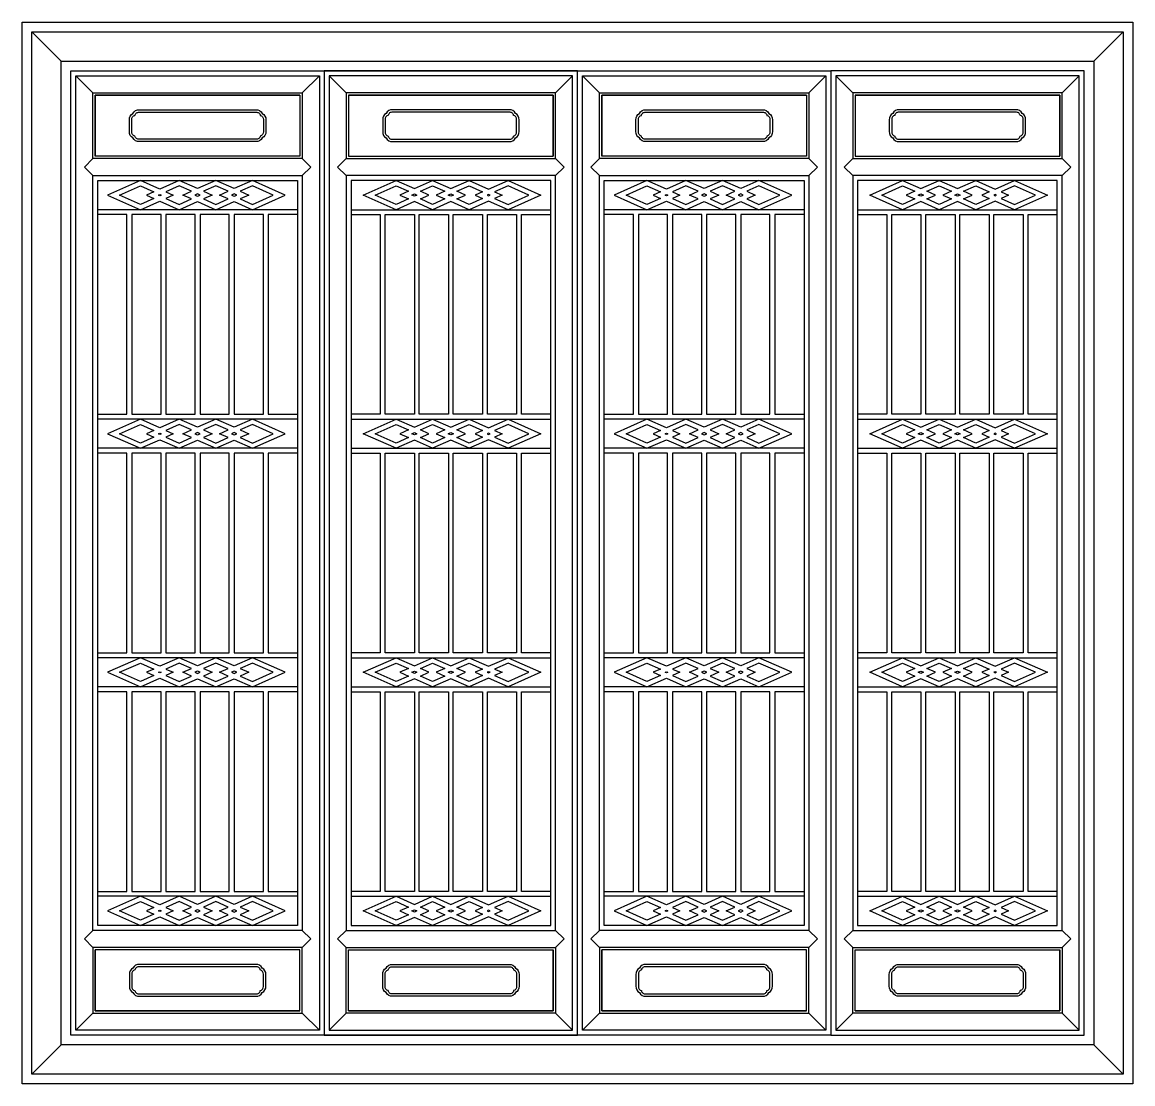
# Model space of a CAD drawing. Extents: x -66030 to 95157, y -13132 to 45879.
# Drawn here: x 37167 to 39219, y 14813 to 16775 of the extents above; entities that cross this region are included whole.
import ezdxf

# ---------------------------------------------------------------- set-up
doc = ezdxf.new("R2010")
doc.units = 0
doc.header["$LTSCALE"] = 100
doc.header["$MEASUREMENT"] = 0
for name, color, linetype in [('3', 11, 'CONTINUOUS'), ('4', 121, 'CONTINUOUS'), ('7', 105, 'CONTINUOUS')]:
    doc.layers.add(name, color=color, linetype=linetype)

# ---------------------------------------------------------------- blocks, each defined once
blk = doc.blocks.new('窗-039')
at = {"layer": '3'}
for p, q in [((20, 2160), (80, 2100)), ((2260, 2160), (2200, 2100)), ((145, 2035), (110, 2070)), ((610, 2070), (575, 2035)), ((630, 2070), (665, 2035)), ((1095, 2035), (1130, 2070)), ((1185, 2035), (1150, 2070)), ((1650, 2070), (1615, 2035)), ((1670, 2070), (1705, 2035)), ((2135, 2035), (2170, 2070)), ((150, 2030), (150, 1905)), ((570, 2030), (570, 1905)), ((670, 2030), (670, 1905)), ((1090, 2030), (1090, 1905)), ((1190, 2030), (1190, 1905)), ((1610, 2030), (1610, 1905)), ((1710, 2030), (1710, 1905)), ((2130, 2030), (2130, 1905)), ((145, 1900), (127.5, 1882.5)), ((575, 1900), (592.5, 1882.5)), ((665, 1900), (647.5, 1882.5)), ((1095, 1900), (1112.5, 1882.5)), ((1185, 1900), (1167.5, 1882.5)), ((1615, 1900), (1632.5, 1882.5)), ((1705, 1900), (1687.5, 1882.5)), ((2135, 1900), (2152.5, 1882.5)), ((145, 1865), (127.5, 1882.5)), ((575, 1865), (592.5, 1882.5)), ((665, 1865), (647.5, 1882.5)), ((1095, 1865), (1112.5, 1882.5)), ((1185, 1865), (1167.5, 1882.5)), ((1615, 1865), (1632.5, 1882.5)), ((1705, 1865), (1687.5, 1882.5)), ((2135, 1865), (2152.5, 1882.5)), ((565, 1795), (155, 1795)), ((675, 1795), (1085, 1795)), ((1605, 1795), (1195, 1795)), ((1715, 1795), (2125, 1795)), ((565, 1365), (155, 1365)), ((675, 1365), (1085, 1365)), ((1605, 1365), (1195, 1365)), ((1715, 1365), (2125, 1365)), ((565, 1305), (155, 1305)), ((675, 1305), (1085, 1305)), ((1605, 1305), (1195, 1305)), ((1715, 1305), (2125, 1305)), ((565, 875), (155, 875)), ((675, 875), (1085, 875)), ((1605, 875), (1195, 875)), ((1715, 875), (2125, 875)), ((565, 815), (155, 815)), ((675, 815), (1085, 815)), ((1605, 815), (1195, 815)), ((1715, 815), (2125, 815)), ((565, 385), (155, 385)), ((675, 385), (1085, 385)), ((1605, 385), (1195, 385)), ((1715, 385), (2125, 385)), ((145, 315), (127.5, 297.5)), ((145, 280), (127.5, 297.5)), ((592.5, 297.5), (575, 315)), ((575, 280), (592.5, 297.5)), ((647.5, 297.5), (665, 315)), ((665, 280), (647.5, 297.5)), ((1095, 315), (1112.5, 297.5)), ((1095, 280), (1112.5, 297.5)), ((1185, 315), (1167.5, 297.5)), ((1185, 280), (1167.5, 297.5)), ((1632.5, 297.5), (1615, 315)), ((1615, 280), (1632.5, 297.5)), ((1687.5, 297.5), (1705, 315)), ((1705, 280), (1687.5, 297.5)), ((2135, 315), (2152.5, 297.5)), ((2135, 280), (2152.5, 297.5)), ((150, 150), (150, 275)), ((570, 150), (570, 275)), ((670, 150), (670, 275)), ((1090, 150), (1090, 275)), ((1190, 150), (1190, 275)), ((1610, 150), (1610, 275)), ((1710, 150), (1710, 275)), ((2130, 150), (2130, 275)), ((145, 145), (110, 110)), ((610, 110), (575, 145)), ((630, 110), (665, 145)), ((1095, 145), (1130, 110)), ((1185, 145), (1150, 110)), ((1650, 110), (1615, 145)), ((1670, 110), (1705, 145)), ((2135, 145), (2170, 110)), ((80, 80), (20, 20)), ((2260, 20), (2200, 80))]:
    blk.add_line(p, q, dxfattribs=at)
for points in [[(20, 2160), (2260, 2160), (2260, 20), (20, 20)], [(80, 2100), (2200, 2100), (2200, 80), (80, 80)], [(322.5, 1855), (282.6, 1837.3), (242.6, 1855), (175.1, 1825), (242.6, 1795), (282.6, 1812.7), (322.5, 1795), (360, 1811.7), (397.5, 1795), (435, 1811.7), (472.5, 1795), (540, 1825), (472.5, 1855), (435, 1838.3), (397.5, 1855), (360, 1838.3)], [(917.5, 1855), (957.4, 1837.3), (997.4, 1855), (1064.9, 1825), (997.4, 1795), (957.4, 1812.7), (917.5, 1795), (880, 1811.7), (842.5, 1795), (805, 1811.7), (767.5, 1795), (700, 1825), (767.5, 1855), (805, 1838.3), (842.5, 1855), (880, 1838.3)], [(1362.5, 1855), (1322.6, 1837.3), (1282.6, 1855), (1215.1, 1825), (1282.6, 1795), (1322.6, 1812.7), (1362.5, 1795), (1400, 1811.7), (1437.5, 1795), (1475, 1811.7), (1512.5, 1795), (1580, 1825), (1512.5, 1855), (1475, 1838.3), (1437.5, 1855), (1400, 1838.3)], [(1957.5, 1855), (1997.4, 1837.3), (2037.4, 1855), (2104.9, 1825), (2037.4, 1795), (1997.4, 1812.7), (1957.5, 1795), (1920, 1811.7), (1882.5, 1795), (1845, 1811.7), (1807.5, 1795), (1740, 1825), (1807.5, 1855), (1845, 1838.3), (1882.5, 1855), (1920, 1838.3)], [(270.3, 1831.8), (255, 1825), (270.3, 1818.2), (242.6, 1805.9), (199.8, 1825), (242.6, 1844.1)], [(282.6, 1823.7), (279.6, 1825), (282.6, 1826.3), (285.5, 1825)], [(347.7, 1817.1), (330, 1825), (347.7, 1832.9), (322.5, 1844.1), (294.9, 1831.8), (310.1, 1825), (294.9, 1818.2), (322.5, 1805.9)], [(360, 1822.6), (365.4, 1825), (360, 1827.4), (354.6, 1825)], [(372.3, 1832.9), (390, 1825), (372.3, 1817.1), (397.5, 1805.9), (422.7, 1817.1), (405, 1825), (422.7, 1832.9), (397.5, 1844.1)], [(447.3, 1832.9), (465, 1825), (447.3, 1817.1), (472.5, 1805.9), (515.4, 1825), (472.5, 1844.1)], [(792.7, 1832.9), (775, 1825), (792.7, 1817.1), (767.5, 1805.9), (724.6, 1825), (767.5, 1844.1)], [(867.7, 1832.9), (850, 1825), (867.7, 1817.1), (842.5, 1805.9), (817.3, 1817.1), (835, 1825), (817.3, 1832.9), (842.5, 1844.1)], [(880, 1822.6), (874.6, 1825), (880, 1827.4), (885.4, 1825)], [(892.3, 1817.1), (910, 1825), (892.3, 1832.9), (917.5, 1844.1), (945.1, 1831.8), (929.9, 1825), (945.1, 1818.2), (917.5, 1805.9)], [(957.4, 1823.7), (960.4, 1825), (957.4, 1826.3), (954.5, 1825)], [(969.7, 1831.8), (985, 1825), (969.7, 1818.2), (997.4, 1805.9), (1040.2, 1825), (997.4, 1844.1)], [(1310.3, 1831.8), (1295, 1825), (1310.3, 1818.2), (1282.6, 1805.9), (1239.8, 1825), (1282.6, 1844.1)], [(1322.6, 1823.7), (1319.6, 1825), (1322.6, 1826.3), (1325.5, 1825)], [(1387.7, 1817.1), (1370, 1825), (1387.7, 1832.9), (1362.5, 1844.1), (1334.9, 1831.8), (1350.1, 1825), (1334.9, 1818.2), (1362.5, 1805.9)], [(1400, 1822.6), (1405.4, 1825), (1400, 1827.4), (1394.6, 1825)], [(1412.3, 1832.9), (1430, 1825), (1412.3, 1817.1), (1437.5, 1805.9), (1462.7, 1817.1), (1445, 1825), (1462.7, 1832.9), (1437.5, 1844.1)], [(1487.3, 1832.9), (1505, 1825), (1487.3, 1817.1), (1512.5, 1805.9), (1555.4, 1825), (1512.5, 1844.1)], [(1832.7, 1832.9), (1815, 1825), (1832.7, 1817.1), (1807.5, 1805.9), (1764.6, 1825), (1807.5, 1844.1)], [(1907.7, 1832.9), (1890, 1825), (1907.7, 1817.1), (1882.5, 1805.9), (1857.3, 1817.1), (1875, 1825), (1857.3, 1832.9), (1882.5, 1844.1)], [(1920, 1822.6), (1914.6, 1825), (1920, 1827.4), (1925.4, 1825)], [(1932.3, 1817.1), (1950, 1825), (1932.3, 1832.9), (1957.5, 1844.1), (1985.1, 1831.8), (1969.9, 1825), (1985.1, 1818.2), (1957.5, 1805.9)], [(1997.4, 1823.7), (2000.4, 1825), (1997.4, 1826.3), (1994.5, 1825)], [(2009.7, 1831.8), (2025, 1825), (2009.7, 1818.2), (2037.4, 1805.9), (2080.2, 1825), (2037.4, 1844.1)], [(285, 1375), (285, 1785), (225, 1785), (225, 1375)], [(355, 1375), (355, 1785), (295, 1785), (295, 1375)], [(425, 1375), (425, 1785), (365, 1785), (365, 1375)], [(495, 1375), (495, 1785), (435, 1785), (435, 1375)], [(745, 1375), (745, 1785), (805, 1785), (805, 1375)], [(815, 1375), (815, 1785), (875, 1785), (875, 1375)], [(885, 1375), (885, 1785), (945, 1785), (945, 1375)], [(955, 1375), (955, 1785), (1015, 1785), (1015, 1375)], [(1325, 1375), (1325, 1785), (1265, 1785), (1265, 1375)], [(1395, 1375), (1395, 1785), (1335, 1785), (1335, 1375)], [(1465, 1375), (1465, 1785), (1405, 1785), (1405, 1375)], [(1535, 1375), (1535, 1785), (1475, 1785), (1475, 1375)], [(1785, 1375), (1785, 1785), (1845, 1785), (1845, 1375)], [(1855, 1375), (1855, 1785), (1915, 1785), (1915, 1375)], [(1925, 1375), (1925, 1785), (1985, 1785), (1985, 1375)], [(1995, 1375), (1995, 1785), (2055, 1785), (2055, 1375)], [(322.5, 1365), (282.6, 1347.3), (242.6, 1365), (175.1, 1335), (242.6, 1305), (282.6, 1322.7), (322.5, 1305), (360, 1321.7), (397.5, 1305), (435, 1321.7), (472.5, 1305), (540, 1335), (472.5, 1365), (435, 1348.3), (397.5, 1365), (360, 1348.3)], [(270.3, 1341.8), (255, 1335), (270.3, 1328.2), (242.6, 1315.9), (199.8, 1335), (242.6, 1354.1)], [(347.7, 1327.1), (330, 1335), (347.7, 1342.9), (322.5, 1354.1), (294.9, 1341.8), (310.1, 1335), (294.9, 1328.2), (322.5, 1315.9)], [(372.3, 1342.9), (390, 1335), (372.3, 1327.1), (397.5, 1315.9), (422.7, 1327.1), (405, 1335), (422.7, 1342.9), (397.5, 1354.1)], [(447.3, 1342.9), (465, 1335), (447.3, 1327.1), (472.5, 1315.9), (515.4, 1335), (472.5, 1354.1)], [(917.5, 1365), (957.4, 1347.3), (997.4, 1365), (1064.9, 1335), (997.4, 1305), (957.4, 1322.7), (917.5, 1305), (880, 1321.7), (842.5, 1305), (805, 1321.7), (767.5, 1305), (700, 1335), (767.5, 1365), (805, 1348.3), (842.5, 1365), (880, 1348.3)], [(792.7, 1342.9), (775, 1335), (792.7, 1327.1), (767.5, 1315.9), (724.6, 1335), (767.5, 1354.1)], [(867.7, 1342.9), (850, 1335), (867.7, 1327.1), (842.5, 1315.9), (817.3, 1327.1), (835, 1335), (817.3, 1342.9), (842.5, 1354.1)], [(892.3, 1327.1), (910, 1335), (892.3, 1342.9), (917.5, 1354.1), (945.1, 1341.8), (929.9, 1335), (945.1, 1328.2), (917.5, 1315.9)], [(969.7, 1341.8), (985, 1335), (969.7, 1328.2), (997.4, 1315.9), (1040.2, 1335), (997.4, 1354.1)], [(1362.5, 1365), (1322.6, 1347.3), (1282.6, 1365), (1215.1, 1335), (1282.6, 1305), (1322.6, 1322.7), (1362.5, 1305), (1400, 1321.7), (1437.5, 1305), (1475, 1321.7), (1512.5, 1305), (1580, 1335), (1512.5, 1365), (1475, 1348.3), (1437.5, 1365), (1400, 1348.3)], [(1310.3, 1341.8), (1295, 1335), (1310.3, 1328.2), (1282.6, 1315.9), (1239.8, 1335), (1282.6, 1354.1)], [(1387.7, 1327.1), (1370, 1335), (1387.7, 1342.9), (1362.5, 1354.1), (1334.9, 1341.8), (1350.1, 1335), (1334.9, 1328.2), (1362.5, 1315.9)], [(1412.3, 1342.9), (1430, 1335), (1412.3, 1327.1), (1437.5, 1315.9), (1462.7, 1327.1), (1445, 1335), (1462.7, 1342.9), (1437.5, 1354.1)], [(1487.3, 1342.9), (1505, 1335), (1487.3, 1327.1), (1512.5, 1315.9), (1555.4, 1335), (1512.5, 1354.1)], [(1957.5, 1365), (1997.4, 1347.3), (2037.4, 1365), (2104.9, 1335), (2037.4, 1305), (1997.4, 1322.7), (1957.5, 1305), (1920, 1321.7), (1882.5, 1305), (1845, 1321.7), (1807.5, 1305), (1740, 1335), (1807.5, 1365), (1845, 1348.3), (1882.5, 1365), (1920, 1348.3)], [(1832.7, 1342.9), (1815, 1335), (1832.7, 1327.1), (1807.5, 1315.9), (1764.6, 1335), (1807.5, 1354.1)], [(1907.7, 1342.9), (1890, 1335), (1907.7, 1327.1), (1882.5, 1315.9), (1857.3, 1327.1), (1875, 1335), (1857.3, 1342.9), (1882.5, 1354.1)], [(1932.3, 1327.1), (1950, 1335), (1932.3, 1342.9), (1957.5, 1354.1), (1985.1, 1341.8), (1969.9, 1335), (1985.1, 1328.2), (1957.5, 1315.9)], [(2009.7, 1341.8), (2025, 1335), (2009.7, 1328.2), (2037.4, 1315.9), (2080.2, 1335), (2037.4, 1354.1)], [(282.6, 1333.7), (279.6, 1335), (282.6, 1336.3), (285.5, 1335)], [(360, 1332.6), (365.4, 1335), (360, 1337.4), (354.6, 1335)], [(880, 1332.6), (874.6, 1335), (880, 1337.4), (885.4, 1335)], [(957.4, 1333.7), (960.4, 1335), (957.4, 1336.3), (954.5, 1335)], [(1322.6, 1333.7), (1319.6, 1335), (1322.6, 1336.3), (1325.5, 1335)], [(1400, 1332.6), (1405.4, 1335), (1400, 1337.4), (1394.6, 1335)], [(1920, 1332.6), (1914.6, 1335), (1920, 1337.4), (1925.4, 1335)], [(1997.4, 1333.7), (2000.4, 1335), (1997.4, 1336.3), (1994.5, 1335)], [(285, 885), (285, 1295), (225, 1295), (225, 885)], [(355, 885), (355, 1295), (295, 1295), (295, 885)], [(425, 885), (425, 1295), (365, 1295), (365, 885)], [(495, 885), (495, 1295), (435, 1295), (435, 885)], [(745, 885), (745, 1295), (805, 1295), (805, 885)], [(815, 885), (815, 1295), (875, 1295), (875, 885)], [(885, 885), (885, 1295), (945, 1295), (945, 885)], [(955, 885), (955, 1295), (1015, 1295), (1015, 885)], [(1325, 885), (1325, 1295), (1265, 1295), (1265, 885)], [(1395, 885), (1395, 1295), (1335, 1295), (1335, 885)], [(1465, 885), (1465, 1295), (1405, 1295), (1405, 885)], [(1535, 885), (1535, 1295), (1475, 1295), (1475, 885)], [(1785, 885), (1785, 1295), (1845, 1295), (1845, 885)], [(1855, 885), (1855, 1295), (1915, 1295), (1915, 885)], [(1925, 885), (1925, 1295), (1985, 1295), (1985, 885)], [(1995, 885), (1995, 1295), (2055, 1295), (2055, 885)], [(322.5, 875), (282.6, 857.3), (242.6, 875), (175.1, 845), (242.6, 815), (282.6, 832.7), (322.5, 815), (360, 831.7), (397.5, 815), (435, 831.7), (472.5, 815), (540, 845), (472.5, 875), (435, 858.3), (397.5, 875), (360, 858.3)], [(917.5, 875), (957.4, 857.3), (997.4, 875), (1064.9, 845), (997.4, 815), (957.4, 832.7), (917.5, 815), (880, 831.7), (842.5, 815), (805, 831.7), (767.5, 815), (700, 845), (767.5, 875), (805, 858.3), (842.5, 875), (880, 858.3)], [(1362.5, 875), (1322.6, 857.3), (1282.6, 875), (1215.1, 845), (1282.6, 815), (1322.6, 832.7), (1362.5, 815), (1400, 831.7), (1437.5, 815), (1475, 831.7), (1512.5, 815), (1580, 845), (1512.5, 875), (1475, 858.3), (1437.5, 875), (1400, 858.3)], [(1957.5, 875), (1997.4, 857.3), (2037.4, 875), (2104.9, 845), (2037.4, 815), (1997.4, 832.7), (1957.5, 815), (1920, 831.7), (1882.5, 815), (1845, 831.7), (1807.5, 815), (1740, 845), (1807.5, 875), (1845, 858.3), (1882.5, 875), (1920, 858.3)], [(270.3, 851.8), (255, 845), (270.3, 838.2), (242.6, 825.9), (199.8, 845), (242.6, 864.1)], [(282.6, 843.7), (279.6, 845), (282.6, 846.3), (285.5, 845)], [(347.7, 837.1), (330, 845), (347.7, 852.9), (322.5, 864.1), (294.9, 851.8), (310.1, 845), (294.9, 838.2), (322.5, 825.9)], [(360, 842.6), (365.4, 845), (360, 847.4), (354.6, 845)], [(372.3, 852.9), (390, 845), (372.3, 837.1), (397.5, 825.9), (422.7, 837.1), (405, 845), (422.7, 852.9), (397.5, 864.1)], [(447.3, 852.9), (465, 845), (447.3, 837.1), (472.5, 825.9), (515.4, 845), (472.5, 864.1)], [(792.7, 852.9), (775, 845), (792.7, 837.1), (767.5, 825.9), (724.6, 845), (767.5, 864.1)], [(867.7, 852.9), (850, 845), (867.7, 837.1), (842.5, 825.9), (817.3, 837.1), (835, 845), (817.3, 852.9), (842.5, 864.1)], [(880, 842.6), (874.6, 845), (880, 847.4), (885.4, 845)], [(892.3, 837.1), (910, 845), (892.3, 852.9), (917.5, 864.1), (945.1, 851.8), (929.9, 845), (945.1, 838.2), (917.5, 825.9)], [(957.4, 843.7), (960.4, 845), (957.4, 846.3), (954.5, 845)], [(969.7, 851.8), (985, 845), (969.7, 838.2), (997.4, 825.9), (1040.2, 845), (997.4, 864.1)], [(1310.3, 851.8), (1295, 845), (1310.3, 838.2), (1282.6, 825.9), (1239.8, 845), (1282.6, 864.1)], [(1322.6, 843.7), (1319.6, 845), (1322.6, 846.3), (1325.5, 845)], [(1387.7, 837.1), (1370, 845), (1387.7, 852.9), (1362.5, 864.1), (1334.9, 851.8), (1350.1, 845), (1334.9, 838.2), (1362.5, 825.9)], [(1400, 842.6), (1405.4, 845), (1400, 847.4), (1394.6, 845)], [(1412.3, 852.9), (1430, 845), (1412.3, 837.1), (1437.5, 825.9), (1462.7, 837.1), (1445, 845), (1462.7, 852.9), (1437.5, 864.1)], [(1487.3, 852.9), (1505, 845), (1487.3, 837.1), (1512.5, 825.9), (1555.4, 845), (1512.5, 864.1)], [(1832.7, 852.9), (1815, 845), (1832.7, 837.1), (1807.5, 825.9), (1764.6, 845), (1807.5, 864.1)], [(1907.7, 852.9), (1890, 845), (1907.7, 837.1), (1882.5, 825.9), (1857.3, 837.1), (1875, 845), (1857.3, 852.9), (1882.5, 864.1)], [(1920, 842.6), (1914.6, 845), (1920, 847.4), (1925.4, 845)], [(1932.3, 837.1), (1950, 845), (1932.3, 852.9), (1957.5, 864.1), (1985.1, 851.8), (1969.9, 845), (1985.1, 838.2), (1957.5, 825.9)], [(1997.4, 843.7), (2000.4, 845), (1997.4, 846.3), (1994.5, 845)], [(2009.7, 851.8), (2025, 845), (2009.7, 838.2), (2037.4, 825.9), (2080.2, 845), (2037.4, 864.1)], [(285, 395), (285, 805), (225, 805), (225, 395)], [(355, 395), (355, 805), (295, 805), (295, 395)], [(425, 395), (425, 805), (365, 805), (365, 395)], [(495, 395), (495, 805), (435, 805), (435, 395)], [(745, 395), (745, 805), (805, 805), (805, 395)], [(815, 395), (815, 805), (875, 805), (875, 395)], [(885, 395), (885, 805), (945, 805), (945, 395)], [(955, 395), (955, 805), (1015, 805), (1015, 395)], [(1325, 395), (1325, 805), (1265, 805), (1265, 395)], [(1395, 395), (1395, 805), (1335, 805), (1335, 395)], [(1465, 395), (1465, 805), (1405, 805), (1405, 395)], [(1535, 395), (1535, 805), (1475, 805), (1475, 395)], [(1785, 395), (1785, 805), (1845, 805), (1845, 395)], [(1855, 395), (1855, 805), (1915, 805), (1915, 395)], [(1925, 395), (1925, 805), (1985, 805), (1985, 395)], [(1995, 395), (1995, 805), (2055, 805), (2055, 395)], [(322.5, 385), (282.6, 367.3), (242.6, 385), (175.1, 355), (242.6, 325), (282.6, 342.7), (322.5, 325), (360, 341.7), (397.5, 325), (435, 341.7), (472.5, 325), (540, 355), (472.5, 385), (435, 368.3), (397.5, 385), (360, 368.3)], [(270.3, 361.8), (255, 355), (270.3, 348.2), (242.6, 335.9), (199.8, 355), (242.6, 374.1)], [(347.7, 347.1), (330, 355), (347.7, 362.9), (322.5, 374.1), (294.9, 361.8), (310.1, 355), (294.9, 348.2), (322.5, 335.9)], [(372.3, 362.9), (390, 355), (372.3, 347.1), (397.5, 335.9), (422.7, 347.1), (405, 355), (422.7, 362.9), (397.5, 374.1)], [(447.3, 362.9), (465, 355), (447.3, 347.1), (472.5, 335.9), (515.4, 355), (472.5, 374.1)], [(917.5, 385), (957.4, 367.3), (997.4, 385), (1064.9, 355), (997.4, 325), (957.4, 342.7), (917.5, 325), (880, 341.7), (842.5, 325), (805, 341.7), (767.5, 325), (700, 355), (767.5, 385), (805, 368.3), (842.5, 385), (880, 368.3)], [(792.7, 362.9), (775, 355), (792.7, 347.1), (767.5, 335.9), (724.6, 355), (767.5, 374.1)], [(867.7, 362.9), (850, 355), (867.7, 347.1), (842.5, 335.9), (817.3, 347.1), (835, 355), (817.3, 362.9), (842.5, 374.1)], [(892.3, 347.1), (910, 355), (892.3, 362.9), (917.5, 374.1), (945.1, 361.8), (929.9, 355), (945.1, 348.2), (917.5, 335.9)], [(969.7, 361.8), (985, 355), (969.7, 348.2), (997.4, 335.9), (1040.2, 355), (997.4, 374.1)], [(1362.5, 385), (1322.6, 367.3), (1282.6, 385), (1215.1, 355), (1282.6, 325), (1322.6, 342.7), (1362.5, 325), (1400, 341.7), (1437.5, 325), (1475, 341.7), (1512.5, 325), (1580, 355), (1512.5, 385), (1475, 368.3), (1437.5, 385), (1400, 368.3)], [(1310.3, 361.8), (1295, 355), (1310.3, 348.2), (1282.6, 335.9), (1239.8, 355), (1282.6, 374.1)], [(1387.7, 347.1), (1370, 355), (1387.7, 362.9), (1362.5, 374.1), (1334.9, 361.8), (1350.1, 355), (1334.9, 348.2), (1362.5, 335.9)], [(1412.3, 362.9), (1430, 355), (1412.3, 347.1), (1437.5, 335.9), (1462.7, 347.1), (1445, 355), (1462.7, 362.9), (1437.5, 374.1)], [(1487.3, 362.9), (1505, 355), (1487.3, 347.1), (1512.5, 335.9), (1555.4, 355), (1512.5, 374.1)], [(1957.5, 385), (1997.4, 367.3), (2037.4, 385), (2104.9, 355), (2037.4, 325), (1997.4, 342.7), (1957.5, 325), (1920, 341.7), (1882.5, 325), (1845, 341.7), (1807.5, 325), (1740, 355), (1807.5, 385), (1845, 368.3), (1882.5, 385), (1920, 368.3)], [(1832.7, 362.9), (1815, 355), (1832.7, 347.1), (1807.5, 335.9), (1764.6, 355), (1807.5, 374.1)], [(1907.7, 362.9), (1890, 355), (1907.7, 347.1), (1882.5, 335.9), (1857.3, 347.1), (1875, 355), (1857.3, 362.9), (1882.5, 374.1)], [(1932.3, 347.1), (1950, 355), (1932.3, 362.9), (1957.5, 374.1), (1985.1, 361.8), (1969.9, 355), (1985.1, 348.2), (1957.5, 335.9)], [(2009.7, 361.8), (2025, 355), (2009.7, 348.2), (2037.4, 335.9), (2080.2, 355), (2037.4, 374.1)], [(282.6, 353.7), (279.6, 355), (282.6, 356.3), (285.5, 355)], [(360, 352.6), (365.4, 355), (360, 357.4), (354.6, 355)], [(880, 352.6), (874.6, 355), (880, 357.4), (885.4, 355)], [(957.4, 353.7), (960.4, 355), (957.4, 356.3), (954.5, 355)], [(1322.6, 353.7), (1319.6, 355), (1322.6, 356.3), (1325.5, 355)], [(1400, 352.6), (1405.4, 355), (1400, 357.4), (1394.6, 355)], [(1920, 352.6), (1914.6, 355), (1920, 357.4), (1925.4, 355)], [(1997.4, 353.7), (2000.4, 355), (1997.4, 356.3), (1994.5, 355)]]:
    blk.add_lwpolyline(points, close=True, dxfattribs=at)
for points in [[(570, 2030), (570, 1905), (150, 1905), (150, 2030), (570, 2030), (150, 2030)], [(670, 2030), (670, 1905), (1090, 1905), (1090, 2030), (670, 2030), (1090, 2030)], [(1610, 2030), (1610, 1905), (1190, 1905), (1190, 2030), (1610, 2030), (1190, 2030)], [(1710, 2030), (1710, 1905), (2130, 1905), (2130, 2030), (1710, 2030), (2130, 2030)], [(435, 1827.4), (429.6, 1825), (435, 1822.6)], [(435, 1822.6), (440.4, 1825), (435, 1827.4)], [(805, 1822.6), (799.6, 1825), (805, 1827.4)], [(805, 1827.4), (810.4, 1825), (805, 1822.6)], [(1475, 1827.4), (1469.6, 1825), (1475, 1822.6)], [(1475, 1822.6), (1480.4, 1825), (1475, 1827.4)], [(1845, 1822.6), (1839.6, 1825), (1845, 1827.4)], [(1845, 1827.4), (1850.4, 1825), (1845, 1822.6)], [(155, 1375), (215, 1375), (215, 1785), (155, 1785)], [(565, 1785), (505, 1785), (505, 1375), (565, 1375)], [(675, 1785), (735, 1785), (735, 1375), (675, 1375)], [(1085, 1375), (1025, 1375), (1025, 1785), (1085, 1785)], [(1195, 1375), (1255, 1375), (1255, 1785), (1195, 1785)], [(1605, 1785), (1545, 1785), (1545, 1375), (1605, 1375)], [(1715, 1785), (1775, 1785), (1775, 1375), (1715, 1375)], [(2125, 1375), (2065, 1375), (2065, 1785), (2125, 1785)], [(435, 1337.4), (429.6, 1335), (435, 1332.6)], [(435, 1332.6), (440.4, 1335), (435, 1337.4)], [(805, 1332.6), (799.6, 1335), (805, 1337.4)], [(805, 1337.4), (810.4, 1335), (805, 1332.6)], [(1475, 1337.4), (1469.6, 1335), (1475, 1332.6)], [(1475, 1332.6), (1480.4, 1335), (1475, 1337.4)], [(1845, 1332.6), (1839.6, 1335), (1845, 1337.4)], [(1845, 1337.4), (1850.4, 1335), (1845, 1332.6)], [(155, 885), (215, 885), (215, 1295), (155, 1295)], [(565, 1295), (505, 1295), (505, 885), (565, 885)], [(675, 1295), (735, 1295), (735, 885), (675, 885)], [(1085, 885), (1025, 885), (1025, 1295), (1085, 1295)], [(1195, 885), (1255, 885), (1255, 1295), (1195, 1295)], [(1605, 1295), (1545, 1295), (1545, 885), (1605, 885)], [(1715, 1295), (1775, 1295), (1775, 885), (1715, 885)], [(2125, 885), (2065, 885), (2065, 1295), (2125, 1295)], [(435, 847.4), (429.6, 845), (435, 842.6)], [(435, 842.6), (440.4, 845), (435, 847.4)], [(805, 842.6), (799.6, 845), (805, 847.4)], [(805, 847.4), (810.4, 845), (805, 842.6)], [(1475, 847.4), (1469.6, 845), (1475, 842.6)], [(1475, 842.6), (1480.4, 845), (1475, 847.4)], [(1845, 842.6), (1839.6, 845), (1845, 847.4)], [(1845, 847.4), (1850.4, 845), (1845, 842.6)], [(155, 395), (215, 395), (215, 805), (155, 805)], [(565, 805), (505, 805), (505, 395), (565, 395)], [(675, 805), (735, 805), (735, 395), (675, 395)], [(1085, 395), (1025, 395), (1025, 805), (1085, 805)], [(1195, 395), (1255, 395), (1255, 805), (1195, 805)], [(1605, 805), (1545, 805), (1545, 395), (1605, 395)], [(1715, 805), (1775, 805), (1775, 395), (1715, 395)], [(2125, 395), (2065, 395), (2065, 805), (2125, 805)], [(435, 357.4), (429.6, 355), (435, 352.6)], [(435, 352.6), (440.4, 355), (435, 357.4)], [(805, 352.6), (799.6, 355), (805, 357.4)], [(805, 357.4), (810.4, 355), (805, 352.6)], [(1475, 357.4), (1469.6, 355), (1475, 352.6)], [(1475, 352.6), (1480.4, 355), (1475, 357.4)], [(1845, 352.6), (1839.6, 355), (1845, 357.4)], [(1845, 357.4), (1850.4, 355), (1845, 352.6)], [(570, 150), (570, 275), (150, 275), (150, 150), (570, 150), (150, 150)], [(670, 150), (670, 275), (1090, 275), (1090, 150), (670, 150), (1090, 150)], [(1610, 150), (1610, 275), (1190, 275), (1190, 150), (1610, 150), (1190, 150)], [(1710, 150), (1710, 275), (2130, 275), (2130, 150), (1710, 150), (2130, 150)]]:
    blk.add_lwpolyline(points, dxfattribs=at)
for points in [[(479.6, 1935), (240.4, 1935, -0.335501), (227.3, 1942.4, -0.316647), (220, 1955.3), (220, 1979.7, -0.316647), (227.3, 1992.6, -0.335501), (240.4, 2000), (479.6, 2000, -0.335501), (492.7, 1992.6, -0.316647), (500, 1979.7), (500, 1955.3, -0.316647), (492.7, 1942.4, -0.335501)], [(480, 1940), (240, 1940, -0.422543), (231.3, 1946.3, -0.395832), (225, 1955), (225, 1980, -0.395832), (231.3, 1988.7, -0.422543), (240, 1995), (480, 1995, -0.422543), (488.7, 1988.7, -0.395832), (495, 1980), (495, 1955, -0.395832), (488.7, 1946.3, -0.422543)], [(760.4, 1935), (999.6, 1935, 0.335501), (1012.7, 1942.4, 0.316647), (1020, 1955.3), (1020, 1979.7, 0.316647), (1012.7, 1992.6, 0.335501), (999.6, 2000), (760.4, 2000, 0.335501), (747.3, 1992.6, 0.316647), (740, 1979.7), (740, 1955.3, 0.316647), (747.3, 1942.4, 0.335501)], [(760, 1940), (1000, 1940, 0.422543), (1008.7, 1946.3, 0.395832), (1015, 1955), (1015, 1980, 0.395832), (1008.7, 1988.7, 0.422543), (1000, 1995), (760, 1995, 0.422543), (751.3, 1988.7, 0.395832), (745, 1980), (745, 1955, 0.395832), (751.3, 1946.3, 0.422543)], [(1519.6, 1935), (1280.4, 1935, -0.335501), (1267.3, 1942.4, -0.316647), (1260, 1955.3), (1260, 1979.7, -0.316647), (1267.3, 1992.6, -0.335501), (1280.4, 2000), (1519.6, 2000, -0.335501), (1532.7, 1992.6, -0.316647), (1540, 1979.7), (1540, 1955.3, -0.316647), (1532.7, 1942.4, -0.335501)], [(1520, 1940), (1280, 1940, -0.422543), (1271.3, 1946.3, -0.395832), (1265, 1955), (1265, 1980, -0.395832), (1271.3, 1988.7, -0.422543), (1280, 1995), (1520, 1995, -0.422543), (1528.7, 1988.7, -0.395832), (1535, 1980), (1535, 1955, -0.395832), (1528.7, 1946.3, -0.422543)], [(1800.4, 1935), (2039.6, 1935, 0.335501), (2052.7, 1942.4, 0.316647), (2060, 1955.3), (2060, 1979.7, 0.316647), (2052.7, 1992.6, 0.335501), (2039.6, 2000), (1800.4, 2000, 0.335501), (1787.3, 1992.6, 0.316647), (1780, 1979.7), (1780, 1955.3, 0.316647), (1787.3, 1942.4, 0.335501)], [(1800, 1940), (2040, 1940, 0.422543), (2048.7, 1946.3, 0.395832), (2055, 1955), (2055, 1980, 0.395832), (2048.7, 1988.7, 0.422543), (2040, 1995), (1800, 1995, 0.422543), (1791.3, 1988.7, 0.395832), (1785, 1980), (1785, 1955, 0.395832), (1791.3, 1946.3, 0.422543)], [(479.6, 245), (240.4, 245, 0.335501), (227.3, 237.6, 0.316647), (220, 224.7), (220, 200.3, 0.316647), (227.3, 187.4, 0.335501), (240.4, 180), (479.6, 180, 0.335501), (492.7, 187.4, 0.316647), (500, 200.3), (500, 224.7, 0.316647), (492.7, 237.6, 0.335501)], [(480, 240), (240, 240, 0.422543), (231.3, 233.7, 0.395832), (225, 225), (225, 200, 0.395832), (231.3, 191.3, 0.422543), (240, 185), (480, 185, 0.422543), (488.7, 191.3, 0.395832), (495, 200), (495, 225, 0.395832), (488.7, 233.7, 0.422543)], [(760.4, 245), (999.6, 245, -0.335501), (1012.7, 237.6, -0.316647), (1020, 224.7), (1020, 200.3, -0.316647), (1012.7, 187.4, -0.335501), (999.6, 180), (760.4, 180, -0.335501), (747.3, 187.4, -0.316647), (740, 200.3), (740, 224.7, -0.316647), (747.3, 237.6, -0.335501)], [(760, 240), (1000, 240, -0.422543), (1008.7, 233.7, -0.395832), (1015, 225), (1015, 200, -0.395832), (1008.7, 191.3, -0.422543), (1000, 185), (760, 185, -0.422543), (751.3, 191.3, -0.395832), (745, 200), (745, 225, -0.395832), (751.3, 233.7, -0.422543)], [(1519.6, 245), (1280.4, 245, 0.335501), (1267.3, 237.6, 0.316647), (1260, 224.7), (1260, 200.3, 0.316647), (1267.3, 187.4, 0.335501), (1280.4, 180), (1519.6, 180, 0.335501), (1532.7, 187.4, 0.316647), (1540, 200.3), (1540, 224.7, 0.316647), (1532.7, 237.6, 0.335501)], [(1520, 240), (1280, 240, 0.422543), (1271.3, 233.7, 0.395832), (1265, 225), (1265, 200, 0.395832), (1271.3, 191.3, 0.422543), (1280, 185), (1520, 185, 0.422543), (1528.7, 191.3, 0.395832), (1535, 200), (1535, 225, 0.395832), (1528.7, 233.7, 0.422543)], [(1800.4, 245), (2039.6, 245, -0.335501), (2052.7, 237.6, -0.316647), (2060, 224.7), (2060, 200.3, -0.316647), (2052.7, 187.4, -0.335501), (2039.6, 180), (1800.4, 180, -0.335501), (1787.3, 187.4, -0.316647), (1780, 200.3), (1780, 224.7, -0.316647), (1787.3, 237.6, -0.335501)], [(1800, 240), (2040, 240, -0.422543), (2048.7, 233.7, -0.395832), (2055, 225), (2055, 200, -0.395832), (2048.7, 191.3, -0.422543), (2040, 185), (1800, 185, -0.422543), (1791.3, 191.3, -0.395832), (1785, 200), (1785, 225, -0.395832), (1791.3, 233.7, -0.422543)]]:
    blk.add_lwpolyline(points, format="xyb", close=True, dxfattribs=at)
at = {"layer": '4'}
for points in [[(0, 2180), (2280, 2180), (2280, 0), (0, 0)], [(100, 100), (100, 2080), (1660, 2080), (1660, 100)], [(100, 100), (100, 2080), (620, 2080), (620, 100)], [(1140, 100), (1140, 2080), (620, 2080), (620, 100)], [(1140, 100), (1140, 2080), (1660, 2080), (1660, 100)], [(2180, 100), (2180, 2080), (1660, 2080), (1660, 100)]]:
    blk.add_lwpolyline(points, close=True, dxfattribs=at)
at = {"layer": '4', "color": 3}
for points in [[(610, 110), (110, 110), (110, 2070), (610, 2070), (610, 110)], [(630, 110), (1130, 110), (1130, 2070), (630, 2070), (630, 110)], [(1650, 110), (1150, 110), (1150, 2070), (1650, 2070), (1650, 110)], [(1670, 110), (2170, 110), (2170, 2070), (1670, 2070), (1670, 110)]]:
    blk.add_lwpolyline(points, close=True, dxfattribs=at)
at = {"layer": '7'}
for points in [[(145, 2035), (575, 2035), (575, 1900), (145, 1900)], [(1095, 2035), (665, 2035), (665, 1900), (1095, 1900)], [(1185, 2035), (1615, 2035), (1615, 1900), (1185, 1900)], [(2135, 2035), (1705, 2035), (1705, 1900), (2135, 1900)], [(155, 325), (155, 1855), (565, 1855), (565, 325)], [(1085, 325), (1085, 1855), (675, 1855), (675, 325)], [(1195, 325), (1195, 1855), (1605, 1855), (1605, 325)], [(2125, 325), (2125, 1855), (1715, 1855), (1715, 325)], [(145, 145), (575, 145), (575, 280), (145, 280)], [(1095, 145), (665, 145), (665, 280), (1095, 280)], [(1185, 145), (1615, 145), (1615, 280), (1185, 280)], [(2135, 145), (1705, 145), (1705, 280), (2135, 280)]]:
    blk.add_lwpolyline(points, close=True, dxfattribs=at)
for points in [[(145, 315), (145, 1865), (575, 1865), (575, 315), (145, 315)], [(1095, 315), (1095, 1865), (665, 1865), (665, 315), (1095, 315)], [(1185, 315), (1185, 1865), (1615, 1865), (1615, 315), (1185, 315)], [(2135, 315), (2135, 1865), (1705, 1865), (1705, 315), (2135, 315)]]:
    blk.add_lwpolyline(points, dxfattribs=at)

msp = doc.modelspace()

# ---------------------------------------------------------------- block references
at = {"layer": '3', "xscale": 0.9000000000014552, "yscale": 0.8999999999941792, "zscale": 0.9}
msp.add_blockref('窗-039', (37166.9, 14813.1), dxfattribs=at)

doc.saveas('drawing.dxf')
